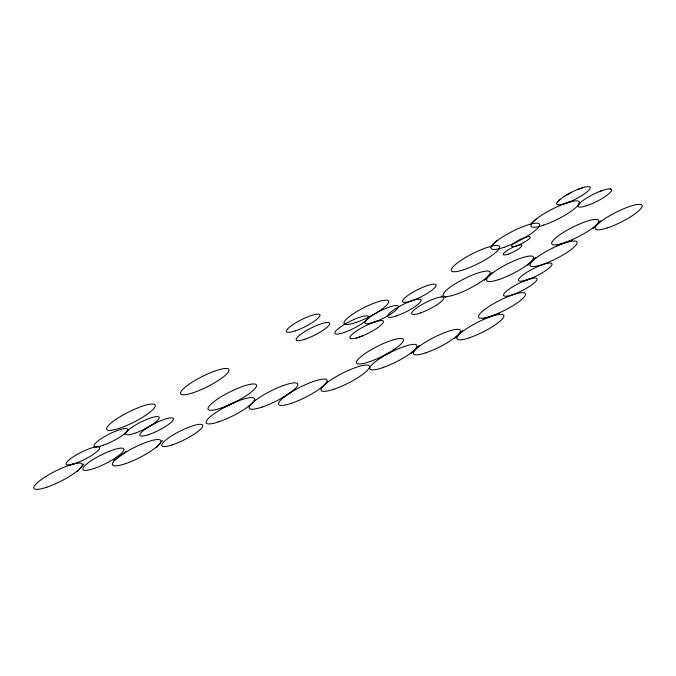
<?xml version="1.0" encoding="UTF-8"?>
<svg xmlns="http://www.w3.org/2000/svg" width="676" height="676" viewBox="0 0 676 676"><rect width="100%" height="100%" fill="white"/><g stroke="black" fill="none" stroke-linecap="round" stroke-linejoin="round"><path stroke-width="1.01" d="M577.879 205.665L580.363 202.234M557.193 202.327L560.184 199.327M124.621 434.136L128.753 429.235M156.35 447.757L162.544 440.406M77.503 471.459L83.951 464.015M490.235 247.162L496.885 240.495M530.407 224.567L536.398 218.568M411.152 353.607L419.137 345.613M484.337 280.303L492.314 272.301M454.644 338.608L462.629 330.606M527.821 265.296L535.806 257.303M592.937 228.632L600.922 220.638M363.967 322.52L369.307 317.188M248.489 406.758L255.3 400.04M320.449 388.649L327.674 381.788M113.492 460.694L126.556 451.272M282.205 398.147L294.119 390.128M565.009 195.939L571.381 192.347M144.115 429.573L154.965 423.108M378.07 358.922L395.308 349.441M223.815 407.417L238.746 400.479M577.76 189.432L583.785 187.353M600.787 191.046L602.324 190.488M561.993 204.566L570.029 201.794M556.34 245.734L572.403 240.2M368.792 323.998L379.498 320.306M522.43 281.469L533.136 277.777M483.163 319.047L499.226 313.503M68.022 465.477L77.512 462.857M93.601 447.022L100.225 446.481M610.166 188.9L610.783 189.01M441.183 296.071L445.999 297.482M362.446 335.913A18.717 3.955 -26.7 0 1 356.429 337.992M221.736 407.865A27.032 5.712 -26.7 0 0 256.5 385.143A27.032 5.712 -26.7 0 0 218.61 398.367A27.032 5.712 -26.7 0 0 221.736 407.865M218.956 421.773A27.032 5.712 -26.7 0 0 254.548 398.992A27.032 5.712 -26.7 0 0 217.342 411.54A27.032 5.712 -26.7 0 0 218.956 421.773M262.187 407.036A27.032 5.712 -26.7 0 0 297.778 384.255A27.032 5.712 -26.7 0 0 260.564 396.795A27.032 5.712 -26.7 0 0 262.187 407.036M291.491 403.251A27.032 5.712 -26.7 0 0 327.083 380.47A27.032 5.712 -26.7 0 0 289.877 393.01A27.032 5.712 -26.7 0 0 291.491 403.251M333.978 389.199A27.032 5.712 -26.7 0 0 369.569 366.417A27.032 5.712 -26.7 0 0 332.364 378.966A27.032 5.712 -26.7 0 0 333.978 389.199M464.142 269.597A27.032 5.712 -26.7 0 0 499.733 246.825A27.032 5.712 -26.7 0 0 462.528 259.364A27.032 5.712 -26.7 0 0 464.142 269.597M503.983 247.331A27.032 5.712 -26.7 0 0 539.575 224.559A27.032 5.712 -26.7 0 0 502.369 237.099A27.032 5.712 -26.7 0 0 503.983 247.331M543.825 225.066A27.032 5.712 -26.7 0 0 579.417 202.293A27.032 5.712 -26.7 0 0 542.203 214.833A27.032 5.712 -26.7 0 0 543.825 225.066M565.601 203.358A18.717 3.955 -26.7 0 0 590.241 187.582A18.717 3.955 -26.7 0 0 564.485 196.268A18.717 3.955 -26.7 0 0 565.601 203.358M587.005 205.605A18.717 3.955 -26.7 0 0 611.645 189.838A18.717 3.955 -26.7 0 0 585.881 198.516A18.717 3.955 -26.7 0 0 587.005 205.605M119.644 428.229A27.032 5.712 -26.7 0 0 155.235 405.448A27.032 5.712 -26.7 0 0 118.021 417.996A27.032 5.712 -26.7 0 0 119.644 428.229M193.454 392.638A27.032 5.712 -26.7 0 0 229.054 369.865A27.032 5.712 -26.7 0 0 191.84 382.405A27.032 5.712 -26.7 0 0 193.454 392.638M148.779 434.583A18.717 3.955 -26.7 0 0 173.419 418.816A18.717 3.955 -26.7 0 0 147.655 427.502A18.717 3.955 -26.7 0 0 148.779 434.583M134.617 433.333A18.717 3.955 -26.7 0 0 159.257 417.565A18.717 3.955 -26.7 0 0 133.502 426.243A18.717 3.955 -26.7 0 0 134.617 433.333M103.065 445.281A18.717 3.955 -26.7 0 0 127.713 429.505A18.717 3.955 -26.7 0 0 101.949 438.192A18.717 3.955 -26.7 0 0 103.065 445.281M75.078 463.457A18.717 3.955 -26.7 0 0 99.718 447.689A18.717 3.955 -26.7 0 0 73.954 456.368A18.717 3.955 -26.7 0 0 75.078 463.457M46.745 487.219A27.032 5.712 -26.7 0 0 82.337 464.437A27.032 5.712 -26.7 0 0 45.131 476.977A27.032 5.712 -26.7 0 0 46.745 487.219M93.803 468.569A22.874 4.833 -26.7 0 0 123.919 449.295A22.874 4.833 -26.7 0 0 92.435 459.908A22.874 4.833 -26.7 0 0 93.803 468.569M125.33 463.711A27.032 5.712 -26.7 0 0 160.922 440.938A27.032 5.712 -26.7 0 0 123.716 453.478A27.032 5.712 -26.7 0 0 125.33 463.711M172.65 444.766A22.874 4.833 -26.7 0 0 202.766 425.491A22.874 4.833 -26.7 0 0 171.281 436.105A22.874 4.833 -26.7 0 0 172.65 444.766M369.949 361.592A26.203 5.535 -26.7 0 0 403.437 339.589A26.203 5.535 -26.7 0 0 366.553 352.568A26.203 5.535 -26.7 0 0 369.949 361.592M382.422 367.778A26.203 5.535 -26.7 0 0 416.923 345.698A26.203 5.535 -26.7 0 0 380.858 357.858A26.203 5.535 -26.7 0 0 382.422 367.778M425.914 352.779A26.203 5.535 -26.7 0 0 460.415 330.699A26.203 5.535 -26.7 0 0 424.351 342.859A26.203 5.535 -26.7 0 0 425.914 352.779M469.406 337.772A26.203 5.535 -26.7 0 0 503.907 315.692A26.203 5.535 -26.7 0 0 467.843 327.852A26.203 5.535 -26.7 0 0 469.406 337.772M491.376 315.996A26.203 5.535 -26.7 0 0 525.505 293.942A26.203 5.535 -26.7 0 0 489.137 306.405A26.203 5.535 -26.7 0 0 491.376 315.996M512.459 294.736A18.717 3.955 -26.7 0 0 537.099 278.968A18.717 3.955 -26.7 0 0 511.343 287.655A18.717 3.955 -26.7 0 0 512.459 294.736M527.424 279.746A18.717 3.955 -26.7 0 0 552.064 263.97A18.717 3.955 -26.7 0 0 526.308 272.656A18.717 3.955 -26.7 0 0 527.424 279.746M499.091 279.467A26.203 5.535 -26.7 0 0 533.592 257.387A26.203 5.535 -26.7 0 0 497.528 269.547A26.203 5.535 -26.7 0 0 499.091 279.467M455.599 294.466A26.203 5.535 -26.7 0 0 490.1 272.394A26.203 5.535 -26.7 0 0 454.035 284.545A26.203 5.535 -26.7 0 0 455.599 294.466M420.903 312.785A17.88 3.777 -26.7 0 0 443.709 297.77A17.88 3.777 -26.7 0 0 418.503 306.667A17.88 3.777 -26.7 0 0 420.903 312.785M542.583 264.46A26.203 5.535 -26.7 0 0 577.084 242.388A26.203 5.535 -26.7 0 0 541.02 254.539A26.203 5.535 -26.7 0 0 542.583 264.46M607.699 227.804A26.203 5.535 -26.7 0 0 642.192 205.724A26.203 5.535 -26.7 0 0 606.135 217.883A26.203 5.535 -26.7 0 0 607.699 227.804M564.207 242.802A26.203 5.535 -26.7 0 0 598.699 220.722A26.203 5.535 -26.7 0 0 562.643 232.882A26.203 5.535 -26.7 0 0 564.207 242.802M295.344 330.834A18.717 3.955 -26.7 0 0 319.985 315.067A18.717 3.955 -26.7 0 0 294.229 323.753A18.717 3.955 -26.7 0 0 295.344 330.834M305.062 339.191A18.717 3.955 -26.7 0 0 329.702 323.424A18.717 3.955 -26.7 0 0 303.946 332.11A18.717 3.955 -26.7 0 0 305.062 339.191M355.914 322.477A24.953 5.273 -26.7 0 0 388.768 301.454A24.953 5.273 -26.7 0 0 354.418 313.03A24.953 5.273 -26.7 0 0 355.914 322.477M396.491 315.886A18.717 3.955 -26.7 0 0 421.131 300.11A18.717 3.955 -26.7 0 0 395.375 308.797A18.717 3.955 -26.7 0 0 396.491 315.886M411.464 300.888A18.717 3.955 -26.7 0 0 436.105 285.12A18.717 3.955 -26.7 0 0 410.34 293.798A18.717 3.955 -26.7 0 0 411.464 300.888M373.904 322.224A18.717 3.955 -26.7 0 0 398.544 306.456A18.717 3.955 -26.7 0 0 372.789 315.143A18.717 3.955 -26.7 0 0 373.904 322.224M343.822 332.592A18.717 3.955 -26.7 0 0 368.462 316.824A18.717 3.955 -26.7 0 0 342.698 325.502A18.717 3.955 -26.7 0 0 343.822 332.592M358.829 337.256A18.717 3.955 -26.7 0 0 383.469 321.489A18.717 3.955 -26.7 0 0 357.714 330.175A18.717 3.955 -26.7 0 0 358.829 337.256M508.234 254.151A10.393 2.197 -26.7 0 0 521.923 245.388A10.393 2.197 -26.7 0 0 507.617 250.213A10.393 2.197 -26.7 0 0 508.234 254.151M516.557 245.819A10.393 2.197 -26.7 0 0 530.246 237.056A10.393 2.197 -26.7 0 0 515.932 241.881A10.393 2.197 -26.7 0 0 516.557 245.819"/></g></svg>
